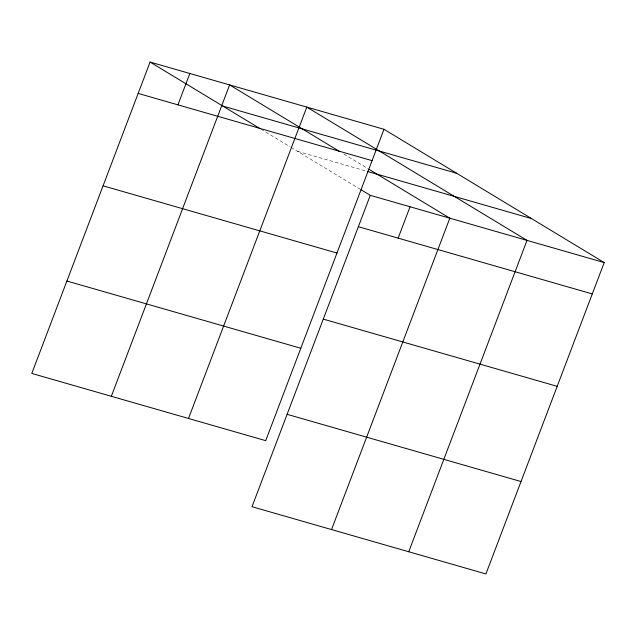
<?xml version="1.0" encoding="UTF-8"?>
<svg xmlns="http://www.w3.org/2000/svg" width="636" height="636" viewBox="0 0 636 636"><rect width="100%" height="100%" fill="white"/><g stroke="black" fill="none" stroke-linecap="round" stroke-linejoin="round"><path stroke-width="0.48" stroke-dasharray="3.18 2.39" d="M297.624 151.36L366.734 171.219M343.877 154.079L367.998 168.675M261.014 129.203L290.135 146.829M290.962 147.329L360.151 189.202"/><path stroke-width="0.95" d="M150.08 62.058L31.8 373.435L265.713 440.661L383.985 129.283L150.08 62.058L260.188 128.703M177.929 104.853L189.846 73.49M111.332 396.292L229.612 84.914L339.711 151.559M188.518 418.472L306.798 107.102L527.013 240.384L408.733 551.754M360.994 189.719L370.287 195.339L252.015 506.717L485.92 573.942L604.2 262.565L383.985 129.283M398.144 238.134L410.053 206.772M331.539 529.573L449.819 218.196L368.832 169.184M222.751 106.045L456.656 173.27M138.163 93.42L372.076 160.646M367.68 171.497L531.529 218.585M370.287 195.339L604.2 262.565M358.378 226.702L592.291 293.927M103.064 185.823L336.977 253.049M323.279 319.105L557.184 386.33M66.899 281.033L300.812 348.258M287.114 414.314L521.019 481.532"/></g></svg>
